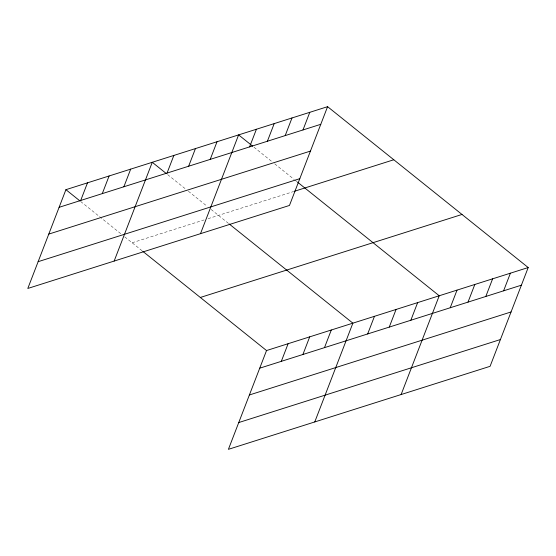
<?xml version="1.0" encoding="UTF-8"?>
<svg xmlns="http://www.w3.org/2000/svg" width="556" height="556" viewBox="0 0 556 556"><rect width="100%" height="100%" fill="white"/><g stroke="black" fill="none" stroke-linecap="round" stroke-linejoin="round"><path stroke-width="0.42" stroke-dasharray="2.78 2.08" d="M132.119 242.77L204.08 219.94M208.076 218.675L293.624 191.528M253.995 147.229L272.051 161.706M274.727 163.846L294.124 179.4M294.791 179.935L296.793 181.548M167.648 174.619L185.704 189.096M188.38 191.243L207.103 206.255M211.113 209.473L228.502 223.415M80.627 201.474L121.416 234.187M124.759 236.87L142.148 250.812"/><path stroke-width="0.83" d="M327.588 106.669L65.914 189.679L27.8 288.46L289.467 205.449L327.588 106.669L528.2 267.54L490.086 366.321L228.412 449.331L266.532 350.551L528.2 267.54M80.696 200.473L87.501 182.834M102.283 193.627L109.094 175.981M123.87 186.774L130.681 169.135M114.154 261.063L152.268 162.289L166.307 173.548M167.05 173.076L173.854 155.437M188.637 166.23L195.441 148.591M210.224 159.384L217.028 141.738M200.501 233.673L238.614 134.893L252.66 146.152M249.602 146.888L256.413 129.249M267.394 141.245L274.205 123.606M285.193 135.601L291.997 117.955M302.985 129.951L309.789 112.312M281.308 361.344L288.119 343.705M302.902 354.499L309.706 336.853M324.489 347.646L331.293 330.007M314.765 421.935L352.879 323.161L229.169 223.957M367.662 333.954L374.466 316.308M389.249 327.102L396.06 309.463M410.835 320.256L417.646 302.61M401.119 394.545L439.233 295.764L297.467 182.083M450.221 307.76L457.025 290.121M468.013 302.116L474.817 284.477M485.805 296.473L492.616 278.834M503.597 290.83L510.408 273.184M59.11 207.319L320.777 124.308M48.775 234.097L310.443 151.086M38.135 261.681L299.802 178.671M294.423 191.278L393.787 159.76M200.327 297.467L461.994 214.456M259.721 368.19L521.396 285.179M249.394 394.968L511.061 311.958M238.746 422.553L500.414 339.542M65.914 189.679L79.96 200.938M142.816 251.347L266.532 350.551"/></g></svg>
